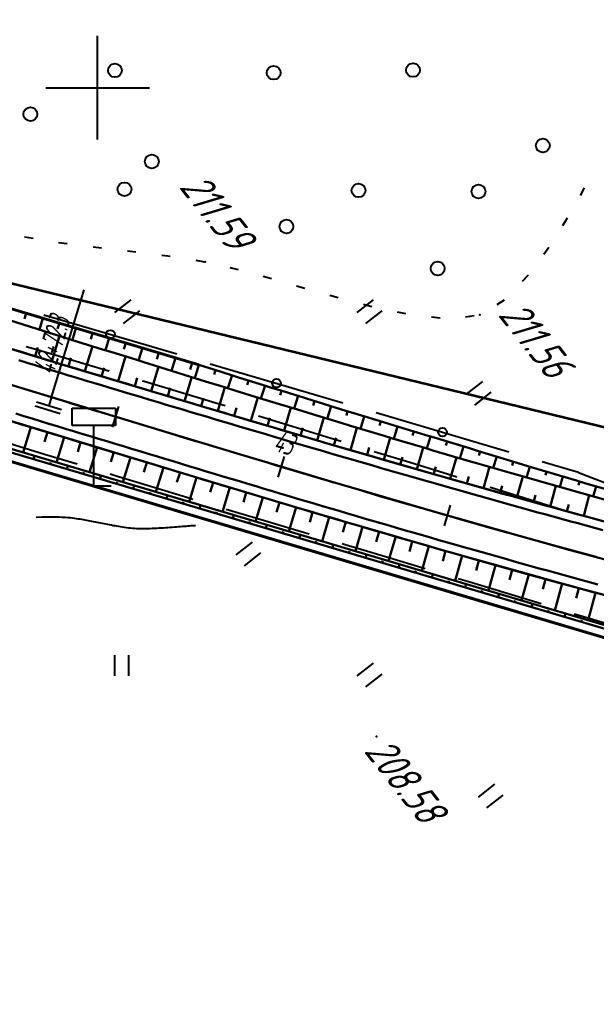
# Model space of a CAD drawing. Header units: millimetres. Extents: x -698 to 8131, y -704 to 4503.
# Drawn here: x 3096.9 to 3163.6, y 2555.2 to 2668.7 of the extents above; entities that cross this region are included whole.
import ezdxf
from ezdxf import colors
from ezdxf.entities.mleader import LeaderData, LeaderLine
from ezdxf.math import Vec2, Vec3

# ---------------------------------------------------------------- set-up
doc = ezdxf.new("R2010")
doc.units = ezdxf.units.MM
for name, pattern in [('CONTI', [0]), ('DASHED', [0.75, 0.5, -0.25]), ('STROT', [1.7, 0.5, -1.2])]:
    doc.linetypes.add(name, pattern=pattern)
for name, color, linetype, lineweight in [('10', 1, 'Continuous', 35), ('КОПИЯ_ОСЬ_13_ОТКОСЫ', 7, 'Continuous', 30), ('ОСЬ_ВЕРХ_ПОКРЫТИЯ_ГРАНИЦЫ_ПОЛОС', 7, 'Continuous', 30), ('ОСЬ_ВЕРХ_ПОКРЫТИЯ_ОСЬ', 1, 'Continuous', 30)]:
    doc.layers.add(name, color=color, linetype=linetype, lineweight=lineweight)
for name, color, linetype in [('_Ростелеком', 6, 'Continuous'), ('GOR_BDEFAULT', 212, 'CONTI'), ('PI_OTDEFAULT', 172, 'CONTI'), ('PI_TTDEFAULT', 5, 'CONTI'), ('PLN_O', 7, 'CONTI'), ('SETKR', 2, 'CONTI'), ('SIT_LDEFAULT', 7, 'CONTI'), ('ZAPSKDEFAULT', 7, 'CONTI'), ('Выноски', 250, 'Continuous'), ('ОСЬ_ВЕРХ_ПОКРЫТИЯ_ПИКЕТЫ', 1, 'Continuous'), ('ОСЬ_ВЕРХ_ПОКРЫТИЯ_РАЗБИВКА_КРИВ', 1, 'Continuous'), ('разметка', 7, 'Continuous')]:
    doc.layers.add(name, color=color, linetype=linetype)
doc.styles.add('eskd', font='isocpeui.ttf', dxfattribs={"width": 1.2})
doc.styles.get("Standard").update_dxf_attribs({"font": 'isocpeui.ttf'})
doc.styles.add('STYLE1', font='isocpeui.ttf', dxfattribs={"width": 0.9})
doc.styles.add('ГОСТ', font='isocpeui.ttf', dxfattribs={"height": 4})
doc.linetypes.add('кабель_связи_проект.', pattern='A,10,-1,["/",STYLE1,S=3,R=0,X=0,Y=-1.5],-4.1', length=15.1)

# ---------------------------------------------------------------- blocks, each defined once
blk = doc.blocks.new('BL_333')
at = {"color": 0}
for p, q in [((0, -6), (0, 6)), ((-6, 0), (6, 0))]:
    blk.add_line(p, q, dxfattribs=at)
blk = doc.blocks.new('BL_2011')
at = {"color": 0}
for p, q in [((0, 0), (0, 2.4)), ((1.6, 0), (1.6, 2.4))]:
    blk.add_line(p, q, dxfattribs=at)
blk = doc.blocks.new('BL_2002')
at = {"color": 0}
blk.add_circle((0, 0), 0.8, dxfattribs=at)
blk = doc.blocks.new('BL_13')
at = {"color": 0}
for p, q in [((-2.5, 7), (-2.5, 9)), ((-2.5, 9), (2.5, 9)), ((2.5, 9), (2.5, 7)), ((0, 7), (-2.5, 7)), ((0, 0), (0, 7)), ((2.5, 7), (0, 7)), ((2, 0), (0, 0))]:
    blk.add_line(p, q, dxfattribs=at)

msp = doc.modelspace()

# ---------------------------------------------------------------- linework, layer by layer
at = {"layer": '10'}
for points in [[(3061.58, 2646.56), (3212.79, 2609.87), (3273.66, 2602.11), (3271.1, 2595.66), (3409.29, 2591.52), (3516.34, 2588.93), (3515.98, 2591.76), (3541.39, 2591.59), (3593.98, 2587.39), (3634.4, 2583.02), (3633.88, 2573.98), (3679.52, 2569.54), (3719.52, 2565.64), (3757.02, 2562)], [(3742.66, 2545.46), (3674.27, 2552.24), (3633.71, 2556.25), (3575.63, 2561.19), (3506.5, 2565.56), (3466.7, 2565.36), (3412.55, 2565.96), (3379.5, 2567.81), (3348.97, 2569.96), (3318.1, 2572.35), (3295.08, 2574.17), (3259.31, 2576.72), (3254.19, 2574.07), (3227.76, 2577.13), (3233.08, 2580.86), (3171.83, 2595.07), (3065.79, 2626.56)]]:
    msp.add_lwpolyline(points, dxfattribs=at)
at = {"layer": '_Ростелеком', "linetype": 'кабель_связи_проект.', "lineweight": 40, "ltscale": 0.25}
msp.add_lwpolyline([(3065.79, 2626.56), (3149.95, 2601.57), (3171.83, 2595.07), (3208.03, 2586.68), (3233.08, 2580.86), (3259.31, 2576.72), (3277.2, 2575.45), (3295.47, 2574.14), (3315.84, 2572.53), (3357.3, 2570.12), (3488.79, 2566.05), (3506.5, 2565.56), (3539.35, 2563.49), (3578, 2561.68), (3640.62, 2556.87), (3702.25, 2549.47), (3742.66, 2545.46)], dxfattribs=at)
at = {"layer": 'GOR_BDEFAULT', "color": 212, "elevation": 210, "flags": 128}
msp.add_lwpolyline([(3117.23, 2610.21), (3117.11, 2610.2), (3116.98, 2610.19), (3116.84, 2610.18), (3116.68, 2610.17), (3116.51, 2610.15), (3116.32, 2610.14), (3116.13, 2610.12), (3115.93, 2610.11), (3115.72, 2610.09), (3115.5, 2610.08), (3115.27, 2610.06), (3115.04, 2610.04), (3114.8, 2610.02), (3114.56, 2610.01), (3114.31, 2609.99), (3114.06, 2609.97), (3113.8, 2609.95), (3113.55, 2609.93), (3113.29, 2609.91), (3113.02, 2609.9), (3112.76, 2609.88), (3112.5, 2609.87), (3112.23, 2609.86), (3111.97, 2609.85), (3111.71, 2609.84), (3111.45, 2609.84), (3111.19, 2609.83), (3110.94, 2609.84), (3110.69, 2609.84), (3110.44, 2609.85), (3110.2, 2609.86), (3109.96, 2609.88), (3109.72, 2609.9), (3109.49, 2609.93), (3109.26, 2609.96), (3109.03, 2609.99), (3108.81, 2610.02), (3108.59, 2610.05), (3108.37, 2610.09), (3108.16, 2610.13), (3107.94, 2610.17), (3107.73, 2610.2), (3107.52, 2610.25), (3107.31, 2610.29), (3107.11, 2610.33), (3106.9, 2610.37), (3106.69, 2610.41), (3106.49, 2610.45), (3106.28, 2610.49), (3106.08, 2610.53), (3105.88, 2610.56), (3105.68, 2610.6), (3105.47, 2610.64), (3105.27, 2610.68), (3105.07, 2610.72), (3104.88, 2610.75), (3104.68, 2610.79), (3104.48, 2610.83), (3104.29, 2610.87), (3104.09, 2610.9), (3103.9, 2610.94), (3103.7, 2610.97), (3103.49, 2611.01), (3103.27, 2611.04), (3103.04, 2611.07), (3102.78, 2611.1), (3102.5, 2611.12), (3102.19, 2611.15), (3101.85, 2611.16), (3101.47, 2611.18), (3101.04, 2611.18), (3100.57, 2611.18), (3100.05, 2611.18), (3099.48, 2611.17), (3098.84, 2611.15)], dxfattribs=at)
at = {"layer": 'PI_TTDEFAULT', "color": 5}
for p in [(3118.34, 2640.7, 211.59), (3150.11, 2634.56, 211.56), (3138.15, 2585.83, 208.58)]:
    msp.add_point(p, dxfattribs=at)
at = {"layer": 'PLN_O'}
for p, q in [((3099.73, 2634.58), (3115.08, 2630.06)), ((3118.92, 2628.92), (3134.27, 2624.4)), ((3138.1, 2623.27), (3153.45, 2618.75)), ((3157.29, 2617.61), (3161.5, 2616.37)), ((3161.5, 2616.36), (3172.31, 2612.16))]:
    msp.add_line(p, q, dxfattribs=at)
for centre in [(3107.4, 2632.32), (3126.59, 2626.66), (3145.77, 2621.01)]:
    msp.add_circle(centre, 0.5, dxfattribs=at)
at = {"layer": 'SIT_LDEFAULT', "color": 7}
for p, q in [((3161.72, 2648.38), (3162.19, 2649.26)), ((3159.7, 2644.92), (3160.21, 2645.78)), ((3097.48, 2643.6), (3098.47, 2643.43)), ((3101.42, 2642.94), (3102.41, 2642.81)), ((3105.4, 2642.43), (3106.39, 2642.31)), ((3109.37, 2641.97), (3109.68, 2641.93)), ((3109.68, 2641.93), (3110.36, 2641.85)), ((3157.49, 2641.59), (3158.06, 2642.41)), ((3113.34, 2641.48), (3114.06, 2641.39)), ((3114.06, 2641.39), (3114.33, 2641.35)), ((3117.29, 2640.88), (3118.28, 2640.72)), ((3121.21, 2640.05), (3122.18, 2639.83)), ((3125.07, 2639.04), (3126.03, 2638.77)), ((3155.03, 2638.45), (3155.71, 2639.18)), ((3128.92, 2637.94), (3129.88, 2637.66)), ((3132.77, 2636.83), (3133.74, 2636.57)), ((3152.11, 2635.77), (3152.96, 2636.29)), ((3136.64, 2635.79), (3137.61, 2635.53)), ((3140.53, 2634.91), (3141.51, 2634.71)), ((3144.49, 2634.33), (3145.49, 2634.24)), ((3148.45, 2634.35), (3149.44, 2634.48)), ((3098.95, 2630.51), (3097.69, 2630.88)), ((3103.06, 2629.3), (3098.95, 2630.51)), ((3107.18, 2628.08), (3103.06, 2629.3)), ((3107.28, 2628.06), (3107.18, 2628.09)), ((3111.29, 2626.87), (3111.11, 2626.92)), ((3115.4, 2625.63), (3111.29, 2626.87)), ((3119.6, 2624.36), (3115.4, 2625.63)), ((3120.68, 2624.04), (3119.6, 2624.37)), ((3128.39, 2621.67), (3124.51, 2622.86)), ((3132.91, 2620.29), (3128.39, 2621.67)), ((3095.7, 2619.73), (3099.78, 2618.48)), ((3134.07, 2619.93), (3132.91, 2620.29)), ((3099.78, 2618.48), (3103.55, 2617.34)), ((3141.99, 2617.49), (3137.89, 2618.75)), ((3146.47, 2616.12), (3141.99, 2617.5)), ((3107.37, 2616.18), (3107.95, 2616)), ((3107.95, 2616), (3112.04, 2614.76)), ((3147.45, 2615.81), (3146.47, 2616.12)), ((3112.04, 2614.76), (3116.24, 2613.49)), ((3151.43, 2614.58), (3151.27, 2614.63)), ((3157.2, 2612.77), (3151.43, 2614.58)), ((3116.24, 2613.48), (3116.94, 2613.27)), ((3160.81, 2611.63), (3157.2, 2612.77)), ((3120.78, 2612.12), (3125.2, 2610.8)), ((3125.2, 2610.8), (3129.85, 2609.41)), ((3129.85, 2609.41), (3130.36, 2609.26)), ((3134.19, 2608.13), (3134.53, 2608.03)), ((3134.53, 2608.02), (3139.19, 2606.63)), ((3139.19, 2606.63), (3143.78, 2605.27)), ((3147.6, 2604.11), (3148.93, 2603.71)), ((3148.93, 2603.72), (3155.03, 2601.85)), ((3155.03, 2601.85), (3157.17, 2601.19)), ((3160.99, 2600.02), (3161.69, 2599.81)), ((3161.69, 2599.81), (3168.5, 2597.75))]:
    msp.add_line(p, q, dxfattribs=at)
at = {"layer": 'КОПИЯ_ОСЬ_13_ОТКОСЫ'}
for p, q in [((3097.68, 2634.75), (3097.49, 2634.11)), ((3099.6, 2634.18), (3099.21, 2632.87)), ((3101.51, 2633.61), (3101.31, 2632.94)), ((3103.43, 2633.04), (3103.02, 2631.67)), ((3105.35, 2632.47), (3105.14, 2631.77)), ((3107.26, 2631.9), (3106.84, 2630.48)), ((3109.18, 2631.32), (3108.97, 2630.6)), ((3111.1, 2630.75), (3110.66, 2629.29)), ((3113.01, 2630.18), (3112.79, 2629.44)), ((3114.93, 2629.61), (3114.48, 2628.1)), ((3116.85, 2629.04), (3116.62, 2628.27)), ((3098.53, 2617.88), (3098.65, 2618.27)), ((3100.45, 2617.31), (3100.51, 2617.51)), ((3102.37, 2616.75), (3102.48, 2617.13)), ((3104.29, 2616.18), (3104.34, 2616.37)), ((3106.2, 2615.61), (3106.32, 2615.99)), ((3108.12, 2615.04), (3108.18, 2615.23)), ((3110.04, 2614.47), (3110.15, 2614.85)), ((3111.96, 2613.9), (3112.01, 2614.09)), ((3113.87, 2613.33), (3113.99, 2613.71)), ((3115.79, 2612.76), (3115.85, 2612.95)), ((3117.71, 2612.19), (3117.82, 2612.57)), ((3119.62, 2611.62), (3119.68, 2611.81)), ((3121.54, 2611.05), (3121.66, 2611.44)), ((3123.46, 2610.48), (3123.52, 2610.67)), ((3125.38, 2609.91), (3125.49, 2610.3)), ((3127.29, 2609.34), (3127.35, 2609.54)), ((3129.21, 2608.77), (3129.32, 2609.16)), ((3131.13, 2608.21), (3131.18, 2608.4)), ((3133.05, 2607.64), (3133.16, 2608.02)), ((3134.96, 2607.07), (3135.02, 2607.26)), ((3136.88, 2606.5), (3136.99, 2606.88)), ((3138.8, 2605.93), (3138.85, 2606.12)), ((3140.71, 2605.36), (3140.83, 2605.74)), ((3142.63, 2604.79), (3142.69, 2604.98)), ((3144.55, 2604.22), (3144.66, 2604.6)), ((3146.47, 2603.65), (3146.52, 2603.84)), ((3148.38, 2603.08), (3148.5, 2603.46)), ((3150.3, 2602.51), (3150.36, 2602.7)), ((3152.22, 2601.94), (3152.33, 2602.33)), ((3154.13, 2601.37), (3154.19, 2601.56)), ((3156.05, 2600.8), (3156.17, 2601.19)), ((3157.97, 2600.23), (3158.03, 2600.43)), ((3159.89, 2599.66), (3160, 2600.05)), ((3161.8, 2599.1), (3161.86, 2599.29))]:
    msp.add_line(p, q, dxfattribs=at)
for points in [[(2992.44, 2653.65), (3004.02, 2649.26), (3020.18, 2643.13), (3066.1, 2627.52), (3150.23, 2602.53), (3172.09, 2596.04), (3208.26, 2587.65)], [(2992.61, 2654.01), (3004.17, 2649.63), (3020.32, 2643.5), (3066.22, 2627.9), (3150.35, 2602.91), (3172.19, 2596.43), (3208.35, 2588.04)], [(3076.55, 2636.54), (3101.8, 2628.85), (3119.99, 2623.4), (3128.61, 2620.85), (3134.84, 2619.02), (3140.11, 2617.49), (3145.86, 2615.84), (3151.62, 2614.22), (3158.82, 2612.22), (3166.04, 2610.27), (3174.71, 2608), (3176.27, 2607.6)], [(3090.96, 2635.47), (3103.65, 2631.47), (3106.51, 2630.58), (3107.46, 2630.28), (3110.33, 2629.4), (3111.28, 2629.1), (3115.1, 2627.91), (3116.05, 2627.61), (3118.91, 2626.73), (3119.87, 2626.43), (3120.82, 2626.14), (3121.77, 2625.84), (3124.63, 2624.96), (3126.54, 2624.37), (3129.4, 2623.5), (3130.36, 2623.21), (3134.17, 2622.05), (3135.13, 2621.76), (3138.94, 2620.61), (3139.9, 2620.32), (3143.72, 2619.19), (3144.67, 2618.9), (3148.49, 2617.78), (3149.45, 2617.5), (3153.75, 2616.26), (3159.01, 2614.76), (3161.88, 2613.95), (3166.67, 2612.63)], [(3090.96, 2635.47), (3103.65, 2631.47), (3106.51, 2630.58), (3107.46, 2630.28), (3110.33, 2629.4), (3111.28, 2629.1), (3115.1, 2627.91), (3116.05, 2627.61), (3118.91, 2626.73), (3119.87, 2626.43), (3120.82, 2626.14), (3121.77, 2625.84), (3124.63, 2624.96), (3126.54, 2624.37), (3129.4, 2623.5), (3130.36, 2623.21), (3134.17, 2622.05), (3135.13, 2621.76), (3138.94, 2620.61), (3139.9, 2620.32), (3143.72, 2619.19), (3144.67, 2618.9), (3148.49, 2617.78), (3149.45, 2617.5), (3153.75, 2616.26), (3159.01, 2614.76), (3161.88, 2613.95), (3166.67, 2612.63)], [(3064.65, 2631.8), (3116.23, 2616.11), (3125.34, 2613.38), (3132.54, 2611.24), (3139.75, 2609.13), (3144.57, 2607.73), (3148.91, 2606.49), (3154.22, 2605), (3159.05, 2603.65), (3163.41, 2602.46), (3169.47, 2600.84), (3175.54, 2599.26), (3176.03, 2599.13)], [(3100.64, 2629.21), (3101.53, 2632.14)], [(3098.72, 2629.79), (3099.03, 2630.78)], [(3104.47, 2628.05), (3105.34, 2630.95)], [(3102.55, 2628.63), (3102.85, 2629.61)], [(3108.3, 2626.91), (3109.16, 2629.76)], [(3106.38, 2627.48), (3106.67, 2628.44)], [(3112.13, 2625.76), (3112.97, 2628.57)], [(3116.52, 2629.15), (3119.37, 2628.26), (3120.32, 2627.95), (3121.27, 2627.65), (3122.22, 2627.34), (3125.08, 2626.45), (3126.03, 2626.15), (3126.98, 2625.85), (3129.84, 2624.97), (3130.79, 2624.66), (3134.6, 2623.49), (3135.55, 2623.19), (3139.36, 2622.04), (3140.31, 2621.73), (3144.13, 2620.6), (3145.08, 2620.3), (3146.98, 2619.74), (3148.89, 2619.15), (3149.84, 2618.86), (3153.64, 2617.7), (3156.02, 2616.98), (3161.26, 2615.41), (3162.21, 2615.13), (3163.16, 2614.86), (3167.93, 2613.48)], [(3117.64, 2628.8), (3117.16, 2627.27)], [(3110.22, 2626.33), (3110.5, 2627.28)], [(3115.96, 2624.61), (3116.8, 2627.39)], [(3119.55, 2628.2), (3119.39, 2627.69)], [(3121.46, 2627.59), (3120.97, 2626.09)], [(3114.05, 2625.18), (3114.33, 2626.12)], [(3119.8, 2623.46), (3120.62, 2626.2)], [(3123.36, 2626.99), (3123.21, 2626.48)], [(3125.27, 2626.39), (3124.8, 2624.91)], [(3117.88, 2624.03), (3118.16, 2624.96)], [(3123.63, 2622.32), (3124.43, 2625.03)], [(3127.18, 2625.79), (3127.03, 2625.29)], [(3129.09, 2625.2), (3128.64, 2623.74)], [(3121.71, 2622.89), (3121.98, 2623.81)], [(3127.47, 2621.19), (3128.26, 2623.85)], [(3131, 2624.6), (3130.85, 2624.11)], [(3132.91, 2624.01), (3132.47, 2622.57)], [(3125.55, 2621.76), (3125.81, 2622.66)], [(3131.3, 2620.06), (3132.07, 2622.69)], [(3134.82, 2623.42), (3134.67, 2622.94)], [(3136.73, 2622.83), (3136.3, 2621.4)], [(3098.23, 2621.59), (3097.33, 2618.66)], [(3129.38, 2620.62), (3129.64, 2621.51)], [(3135.14, 2618.93), (3135.89, 2621.53)], [(3138.65, 2622.25), (3138.5, 2621.78)], [(3140.56, 2621.66), (3140.14, 2620.25)], [(3100.14, 2621.01), (3099.8, 2619.9)], [(3102.05, 2620.43), (3101.17, 2617.52)], [(3133.22, 2619.5), (3133.48, 2620.37)], [(3138.98, 2617.82), (3139.72, 2620.37)], [(3142.47, 2621.09), (3142.33, 2620.62)], [(3144.39, 2620.51), (3143.95, 2619.12)], [(3103.97, 2619.84), (3103.63, 2618.73)], [(3105.88, 2619.26), (3105, 2616.38)], [(3137.06, 2618.38), (3137.31, 2619.24)], [(3142.83, 2616.71), (3143.55, 2619.24)], [(3146.3, 2619.94), (3146.17, 2619.47)], [(3148.22, 2619.36), (3147.79, 2617.98)], [(3107.79, 2618.68), (3107.45, 2617.57)], [(3109.71, 2618.1), (3108.84, 2615.24)], [(3140.9, 2617.27), (3141.15, 2618.12)], [(3146.67, 2615.62), (3147.38, 2618.1)], [(3150.13, 2618.77), (3149.99, 2618.31)], [(3152.04, 2618.18), (3151.64, 2616.87)], [(3111.62, 2617.52), (3111.28, 2616.4)], [(3113.53, 2616.93), (3112.67, 2614.1)], [(3144.75, 2616.16), (3144.99, 2617)], [(3150.52, 2614.53), (3151.22, 2616.99)], [(3153.95, 2617.6), (3153.82, 2617.16)], [(3155.87, 2617.02), (3155.49, 2615.76)], [(3115.45, 2616.35), (3115.1, 2615.23)], [(3148.6, 2615.07), (3148.83, 2615.9)], [(3154.37, 2613.45), (3155.05, 2615.89)], [(3157.79, 2616.45), (3157.66, 2616.03)], [(3159.7, 2615.88), (3159.34, 2614.67)], [(3117.36, 2615.77), (3116.52, 2612.96)], [(3119.28, 2615.2), (3118.94, 2614.07)], [(3152.45, 2613.99), (3152.68, 2614.81)], [(3158.23, 2612.39), (3158.89, 2614.79)], [(3161.62, 2615.3), (3161.5, 2614.9)], [(3163.54, 2614.75), (3163.2, 2613.59)], [(3121.19, 2614.62), (3120.35, 2611.82)], [(3123.11, 2614.05), (3122.77, 2612.91)], [(3156.3, 2612.92), (3156.53, 2613.73)], [(3162.09, 2611.33), (3162.74, 2613.72)], [(3125.02, 2613.47), (3124.19, 2610.68)], [(3126.94, 2612.9), (3126.6, 2611.76)], [(3160.16, 2611.86), (3160.38, 2612.66)], [(3128.86, 2612.33), (3128.03, 2609.54)], [(3130.77, 2611.76), (3130.43, 2610.61)], [(3132.69, 2611.2), (3131.87, 2608.4)], [(3134.61, 2610.63), (3134.27, 2609.47)], [(3136.53, 2610.07), (3135.71, 2607.26)], [(3138.45, 2609.51), (3138.11, 2608.34)], [(3140.37, 2608.95), (3139.55, 2606.12)], [(3142.29, 2608.39), (3141.95, 2607.22)], [(3144.21, 2607.84), (3143.39, 2604.98)], [(3146.13, 2607.29), (3145.8, 2606.11)], [(3148.06, 2606.74), (3147.23, 2603.84)], [(3149.98, 2606.19), (3149.65, 2605.02)], [(3151.91, 2605.65), (3151.08, 2602.7)], [(3153.83, 2605.1), (3153.5, 2603.94)], [(3155.76, 2604.57), (3154.92, 2601.56)], [(3157.69, 2604.03), (3157.37, 2602.88)], [(3159.61, 2603.5), (3158.77, 2600.41)], [(3161.54, 2602.97), (3161.23, 2601.83)], [(3163.47, 2602.45), (3162.61, 2599.27)]]:
    msp.add_lwpolyline(points, dxfattribs=at)
at = {"layer": 'КОПИЯ_ОСЬ_13_ОТКОСЫ', "lineweight": 40, "ltscale": 7}
msp.add_lwpolyline([(3061.27, 2645.62), (3117.64, 2628.8)], dxfattribs=at)
at = {"layer": 'ОСЬ_ВЕРХ_ПОКРЫТИЯ_ГРАНИЦЫ_ПОЛОС', "linetype": 'Continuous'}
for points in [[(3096.19, 2630.56), (3097.13, 2630.28), (3098.06, 2629.99), (3099, 2629.71), (3099.93, 2629.42), (3100.87, 2629.14), (3101.8, 2628.85), (3102.75, 2628.57), (3103.69, 2628.28), (3104.64, 2628), (3105.59, 2627.72), (3106.53, 2627.43), (3107.48, 2627.15), (3108.42, 2626.86), (3109.37, 2626.58), (3110.31, 2626.3), (3111.26, 2626.01), (3112.21, 2625.73), (3113.15, 2625.45), (3114.1, 2625.16), (3115.04, 2624.88), (3115.99, 2624.6), (3116.93, 2624.31), (3117.88, 2624.03), (3118.82, 2623.75), (3119.77, 2623.47), (3120.72, 2623.19), (3121.66, 2622.91), (3122.61, 2622.62), (3123.55, 2622.34), (3124.5, 2622.06), (3125.44, 2621.78), (3126.39, 2621.5), (3127.33, 2621.22), (3128.28, 2620.95), (3129.23, 2620.67), (3130.17, 2620.39), (3131.12, 2620.11), (3132.06, 2619.83), (3133.01, 2619.56), (3133.96, 2619.28), (3134.9, 2619), (3135.85, 2618.73), (3136.8, 2618.45), (3137.74, 2618.18), (3138.69, 2617.9), (3139.64, 2617.63), (3140.58, 2617.36), (3141.53, 2617.08), (3142.48, 2616.81), (3143.42, 2616.54), (3144.37, 2616.27), (3145.32, 2616), (3146.27, 2615.73), (3147.21, 2615.46), (3148.16, 2615.19), (3149.11, 2614.92), (3150.06, 2614.66), (3151, 2614.39), (3151.95, 2614.13), (3152.9, 2613.86), (3153.85, 2613.6), (3154.8, 2613.33), (3155.75, 2613.07), (3156.7, 2612.81), (3157.64, 2612.55), (3158.59, 2612.29), (3159.54, 2612.03), (3160.49, 2611.77), (3161.44, 2611.51), (3162.39, 2611.25), (3163.34, 2610.99), (3164.29, 2610.74)], [(3164.29, 2609.7), (3163.33, 2609.96), (3162.38, 2610.22), (3161.42, 2610.48), (3160.47, 2610.74), (3159.52, 2611), (3158.56, 2611.26), (3157.61, 2611.52), (3156.65, 2611.78), (3155.7, 2612.04), (3154.75, 2612.31), (3153.79, 2612.57), (3152.84, 2612.84), (3151.89, 2613.11), (3150.93, 2613.37), (3149.98, 2613.64), (3149.03, 2613.91), (3148.08, 2614.18), (3147.12, 2614.45), (3146.17, 2614.72), (3145.22, 2614.99), (3144.27, 2615.26), (3143.32, 2615.53), (3142.37, 2615.8), (3141.41, 2616.08), (3140.46, 2616.35), (3139.51, 2616.63), (3138.56, 2616.9), (3137.61, 2617.18), (3136.66, 2617.45), (3135.71, 2617.73), (3134.76, 2618), (3133.81, 2618.28), (3132.86, 2618.56), (3131.91, 2618.84), (3130.95, 2619.12), (3130, 2619.4), (3129.05, 2619.67), (3128.1, 2619.95), (3127.15, 2620.23), (3126.2, 2620.52), (3125.25, 2620.8), (3124.3, 2621.08), (3123.35, 2621.36), (3122.4, 2621.64), (3121.45, 2621.92), (3120.5, 2622.21), (3119.56, 2622.49), (3118.61, 2622.77), (3117.66, 2623.05), (3116.71, 2623.34), (3115.76, 2623.62), (3114.81, 2623.91), (3113.86, 2624.19), (3112.91, 2624.47), (3111.96, 2624.76), (3111.01, 2625.04), (3110.06, 2625.33), (3109.11, 2625.61), (3108.16, 2625.9), (3107.21, 2626.18), (3106.26, 2626.47), (3105.31, 2626.75), (3104.36, 2627.04), (3103.41, 2627.32), (3102.46, 2627.61), (3101.51, 2627.9), (3100.58, 2628.18), (3099.64, 2628.46), (3098.71, 2628.75), (3097.77, 2629.03), (3096.84, 2629.32)]]:
    msp.add_lwpolyline(points, dxfattribs=at)
at = {"layer": 'ОСЬ_ВЕРХ_ПОКРЫТИЯ_ГРАНИЦЫ_ПОЛОС', "linetype": 'Continuous', "lineweight": 30}
for points in [[(3163.71, 2603.42), (3162.75, 2603.68), (3161.78, 2603.94), (3160.81, 2604.21), (3159.85, 2604.47), (3158.88, 2604.74), (3157.91, 2605.01), (3156.95, 2605.27), (3155.98, 2605.54), (3155.02, 2605.81), (3154.05, 2606.08), (3153.09, 2606.35), (3152.12, 2606.62), (3151.16, 2606.89), (3150.19, 2607.17), (3149.23, 2607.44), (3148.26, 2607.72), (3147.3, 2607.99), (3146.34, 2608.27), (3145.37, 2608.54), (3144.41, 2608.82), (3143.45, 2609.1), (3142.49, 2609.37), (3141.52, 2609.65), (3140.56, 2609.93), (3139.6, 2610.21), (3138.64, 2610.49), (3137.68, 2610.77), (3136.71, 2611.05), (3135.75, 2611.34), (3134.79, 2611.62), (3133.83, 2611.9), (3132.87, 2612.18), (3131.91, 2612.47), (3130.95, 2612.75), (3129.99, 2613.04), (3129.03, 2613.32), (3128.07, 2613.61), (3127.11, 2613.89), (3126.15, 2614.18), (3125.19, 2614.47), (3124.23, 2614.75), (3123.28, 2615.04), (3122.32, 2615.33), (3121.36, 2615.61), (3120.4, 2615.9), (3119.44, 2616.19), (3118.48, 2616.48), (3117.53, 2616.77), (3116.57, 2617.06), (3115.61, 2617.35), (3114.65, 2617.64), (3113.69, 2617.93), (3112.74, 2618.22), (3111.78, 2618.51), (3110.82, 2618.8), (3109.86, 2619.09), (3108.91, 2619.38), (3107.95, 2619.67), (3106.99, 2619.96), (3106.04, 2620.25), (3105.08, 2620.54), (3104.12, 2620.83), (3103.16, 2621.12), (3102.21, 2621.41), (3101.25, 2621.7), (3100.29, 2621.99), (3099.34, 2622.29), (3098.38, 2622.58), (3097.42, 2622.87), (3096.47, 2623.16)], [(3163.53, 2602.43), (3163.45, 2602.45), (3162.49, 2602.71), (3161.52, 2602.98), (3160.55, 2603.24), (3159.58, 2603.51), (3158.61, 2603.77), (3157.65, 2604.04), (3156.68, 2604.31), (3155.71, 2604.58), (3154.75, 2604.85), (3153.78, 2605.12), (3152.82, 2605.39), (3151.85, 2605.66), (3150.88, 2605.93), (3149.92, 2606.21), (3148.95, 2606.48), (3147.99, 2606.75), (3147.03, 2607.03), (3146.06, 2607.3), (3145.1, 2607.58), (3144.13, 2607.86), (3143.17, 2608.14), (3142.21, 2608.41), (3141.25, 2608.69), (3140.28, 2608.97), (3139.32, 2609.25), (3138.36, 2609.53), (3137.4, 2609.81), (3136.43, 2610.09), (3135.47, 2610.38), (3134.51, 2610.66), (3133.55, 2610.94), (3132.59, 2611.23), (3131.63, 2611.51), (3130.67, 2611.79), (3129.71, 2612.08), (3128.75, 2612.36), (3127.79, 2612.65), (3126.83, 2612.93), (3125.87, 2613.22), (3124.91, 2613.51), (3123.95, 2613.79), (3122.99, 2614.08), (3122.03, 2614.37), (3121.07, 2614.66), (3120.11, 2614.94), (3119.15, 2615.23), (3118.19, 2615.52), (3117.24, 2615.81), (3116.28, 2616.1), (3115.32, 2616.39), (3114.36, 2616.68), (3113.4, 2616.97), (3112.45, 2617.26), (3111.49, 2617.55), (3110.53, 2617.84), (3109.57, 2618.13), (3108.62, 2618.42), (3107.66, 2618.71), (3106.7, 2619), (3105.74, 2619.29), (3104.79, 2619.58), (3103.83, 2619.87), (3102.87, 2620.16), (3101.92, 2620.46), (3100.96, 2620.75), (3100, 2621.04), (3099.05, 2621.33), (3098.09, 2621.62), (3097.13, 2621.91), (3096.18, 2622.2)], [(3164.42, 2602.19), (3163.53, 2602.43)]]:
    msp.add_lwpolyline(points, dxfattribs=at)
at = {"layer": 'ОСЬ_ВЕРХ_ПОКРЫТИЯ_ОСЬ'}
msp.add_lwpolyline([(3075.38, 2632.71), (3100.6, 2625.04), (3100.6, 2625.04), (3113.89, 2621), (3122.43, 2618.42), (3128.13, 2616.72), (3132.89, 2615.31), (3137.64, 2613.91), (3141.45, 2612.8), (3145.26, 2611.7), (3149.08, 2610.6), (3151.94, 2609.79), (3154.8, 2608.98), (3157.67, 2608.19), (3160.54, 2607.39), (3163.41, 2606.61), (3166.28, 2605.83)], dxfattribs=at)
at = {"layer": 'ОСЬ_ВЕРХ_ПОКРЫТИЯ_ПИКЕТЫ'}
for p, q in [((3107.64, 2621.59), (3108.37, 2623.98)), ((3126.8, 2615.81), (3127.51, 2618.21)), ((3126.8, 2615.81), (3127.51, 2618.21)), ((3146, 2610.18), (3146.69, 2612.59))]:
    msp.add_line(p, q, dxfattribs=at)
at = {"layer": 'ОСЬ_ВЕРХ_ПОКРЫТИЯ_РАЗБИВКА_КРИВ'}
for p, q in [((3100.6, 2625.04), (3104.39, 2637.47)), ((3100.6, 2625.04), (3100.31, 2624.08)), ((3098.73, 2624.04), (3101.6, 2623.17)), ((3098.88, 2624.52), (3101.75, 2623.64))]:
    msp.add_line(p, q, dxfattribs=at)
at = {"layer": 'разметка', "linetype": 'STROT', "lineweight": 30, "ltscale": 7}
msp.add_lwpolyline([(2531.62, 3096.83), (2551.97, 3067.02, 0.00543), (2568.11, 3044.31, 0.01189), (2568.11, 3044.31, 0.000612), (2568.11, 3044.31, 0.019467), (2623.53, 2974.61, 0.000292), (2623.53, 2974.61), (2623.53, 2974.61), (2676.45, 2913.52, 0.016638), (2703.37, 2883.94, 0.021736), (2737.42, 2853.38), (2790.96, 2808.07, 0.01625), (2892.85, 2727.39), (2904.69, 2718.62, 0.037498), (2979.53, 2668.8, 0.010492), (2990.78, 2663.14, 0.037499), (3075.38, 2632.71), (3091.26, 2627.88), (3091.26, 2627.88, 0.001669), (3126.49, 2617.21), (3126.49, 2617.21)], format="xyb", dxfattribs=at)
at = {"layer": 'разметка', "linetype": 'DASHED', "lineweight": 30, "ltscale": 14}
msp.add_lwpolyline([(3206.81, 2595.97, -0.010955), (3176.5, 2603.14), (3176.5, 2603.14), (3176.5, 2603.14, -0.009686), (3126.49, 2617.21)], format="xyb", dxfattribs=at)

# ---------------------------------------------------------------- block references
at = {"layer": '_Ростелеком'}
msp.add_blockref('BL_13', (3105.49, 2614.77), dxfattribs=at)
at = {"layer": 'SETKR', "color": 82}
msp.add_blockref('BL_333', (3105.93, 2660.83), dxfattribs=at)
at = {"layer": 'ZAPSKDEFAULT', "color": 7, "rotation": 307.9999999999999}
for name, p in [('BL_2002', (3107.93, 2662.83)), ('BL_2002', (3126.27, 2662.56)), ('BL_2002', (3142.37, 2662.87)), ('BL_2002', (3098.16, 2657.77)), ('BL_2002', (3157.36, 2654.14)), ('BL_2002', (3112.2, 2652.3)), ('BL_2002', (3109.03, 2649.09)), ('BL_2002', (3136.08, 2648.96)), ('BL_2002', (3149.93, 2648.83)), ('BL_2002', (3127.74, 2644.79)), ('BL_2002', (3145.22, 2639.93)), ('BL_2011', (3107.93, 2634.83)), ('BL_2011', (3135.93, 2634.83)), ('BL_2011', (3148.54, 2625.4)), ('BL_2011', (3121.93, 2606.83)), ('BL_2011', (3135.93, 2592.83)), ('BL_2011', (3149.93, 2578.83))]:
    msp.add_blockref(name, p, dxfattribs=at)
at = {"layer": 'ZAPSKDEFAULT', "color": 7}
msp.add_blockref('BL_2011', (3107.93, 2592.83), dxfattribs=at)

# ---------------------------------------------------------------- texts
at = {"layer": 'PI_OTDEFAULT', "color": 172, "style": 'eskd', "oblique": 10, "width": 0.8}
for s, p in [('211.59', (3115.26, 2649.35)), ('211.56', (3152.11, 2634.56)), ('208.58', (3136.62, 2584.13))]:
    msp.add_text(s, height=3.5, rotation=308, dxfattribs=at).set_placement(p)
at = {"layer": 'ОСЬ_ВЕРХ_ПОКРЫТИЯ_ПИКЕТЫ', "width": 0.6}
msp.add_text('43', height=2.5, rotation=343.3855, dxfattribs=at).set_placement((3126.15, 2618.88))
at = {"layer": 'ОСЬ_ВЕРХ_ПОКРЫТИЯ_РАЗБИВКА_КРИВ', "width": 0.6}
msp.add_text('42+72.3', height=2.5, rotation=73.0793, dxfattribs=at).set_placement((3100.85, 2627.57))

# ---------------------------------------------------------------- leaders
at = {"layer": 'Выноски', "linetype": 'Continuous'}
ml = msp.add_multileader_mtext('Standard', dxfattribs=at)
ml.set_content('Граница работа по примыканию', color=256, style='ГОСТ')
ml.set_leader_properties()
ml.build(insert=Vec2(0, 0))
ml.multileader.update_dxf_attribs({"text_left_attachment_type": 5, "text_right_attachment_type": 5, "dogleg_length": 0, "arrow_head_size": 0.18})
ctx = ml.context
ctx.base_point, ctx.char_height, ctx.arrow_head_size, ctx.landing_gap_size, ctx.plane_origin, ctx.plane_x_axis, ctx.plane_y_axis = Vec3(3238.56, 2524.73), 5, 0.18, 0, Vec3(3315.69, 2472.47), Vec3(0.999179, -0.040523), Vec3(0.040523, 0.999179)
ctx.left_attachment, ctx.right_attachment = 5, 5
notes = []
notes.append((ctx, [(1, (1, 1, 0), (3238.56, 2524.73), (1, 0), 0, [(0, [(3212.43, 2559.87)], 0, [])])]))
ctx.mtext.insert, ctx.mtext.text_direction, ctx.mtext.rotation, ctx.mtext.flow_direction = Vec3(3238.83, 2531.16), Vec3(0.999179, -0.040523), 6.242651, 5
for ctx, leaders in notes:
    for number, flags, end, landing, length, lines in leaders:
        leader = LeaderData()
        leader.index, (leader.has_last_leader_line, leader.has_dogleg_vector, leader.attachment_direction) = number, flags
        leader.last_leader_point, leader.dogleg_vector, leader.dogleg_length = Vec3(end), Vec3(landing), length
        for number, points, colour, breaks in lines:
            line = LeaderLine()
            line.index, line.vertices, line.color, line.breaks = number, Vec3.list(points), colors.encode_raw_color(colour), breaks
            leader.lines.append(line)
        ctx.leaders.append(leader)

doc.saveas('drawing.dxf')
